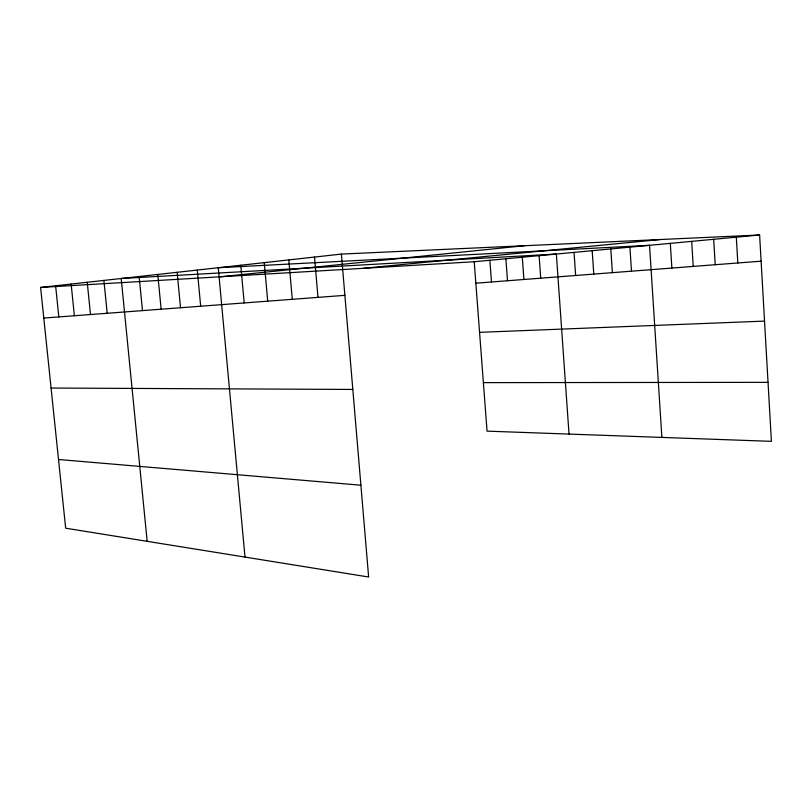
<?xml version="1.0" encoding="UTF-8"?>
<svg xmlns="http://www.w3.org/2000/svg" width="812" height="812" viewBox="0 0 812 812"><rect width="100%" height="100%" fill="white"/><g stroke="black" fill="none" stroke-linecap="round" stroke-linejoin="round"><path stroke-width="1.22" d="M341.395 254.085L368.638 577.007L65.67 528.196L40.6 287.438L341.395 254.085L759.616 234.993L771.4 441.342L487.048 431.142L474.218 261.738L759.616 234.993M219.819 276.821L524.369 245.731M363.147 268.325L660.186 239.53M475.842 283.195L761.118 261.18M43.787 318.06L344.877 295.345M40.6 287.438L474.218 261.738M479.567 332.341L764.539 321.105M483.373 382.635L768.03 382.35M51.075 388.045L352.814 389.445M58.515 459.49L360.893 485.211M55.612 285.773L58.819 316.924M87.229 282.272L90.497 314.538M71.141 284.048L74.379 315.746M103.906 280.414L107.194 313.27M139.146 276.506L142.476 310.61M147.175 541.33L121.201 278.496L556.352 254.044L569.029 434.085M157.782 274.446L161.131 309.21M197.286 270.061L200.676 306.225M177.148 272.294L180.518 307.738M245.001 557.093L218.245 267.737L649.539 245.305L661.881 437.414M240.758 265.24L244.189 302.937M264.265 262.631L267.706 301.161M288.818 259.911L292.279 299.313M314.508 257.059L317.979 297.375M505.876 258.774L507.5 280.749M489.859 260.276L491.483 281.987M522.289 257.231L523.902 279.49M539.107 255.658L540.721 278.191M574.043 252.39L575.637 275.491M592.181 250.685L593.775 274.091M629.909 247.152L631.482 271.188M610.797 248.939L612.38 272.659M670.316 243.367L671.869 268.072M691.682 241.357L693.225 266.417M736.311 237.175L737.824 262.976M713.677 239.296L715.199 264.722"/></g></svg>
